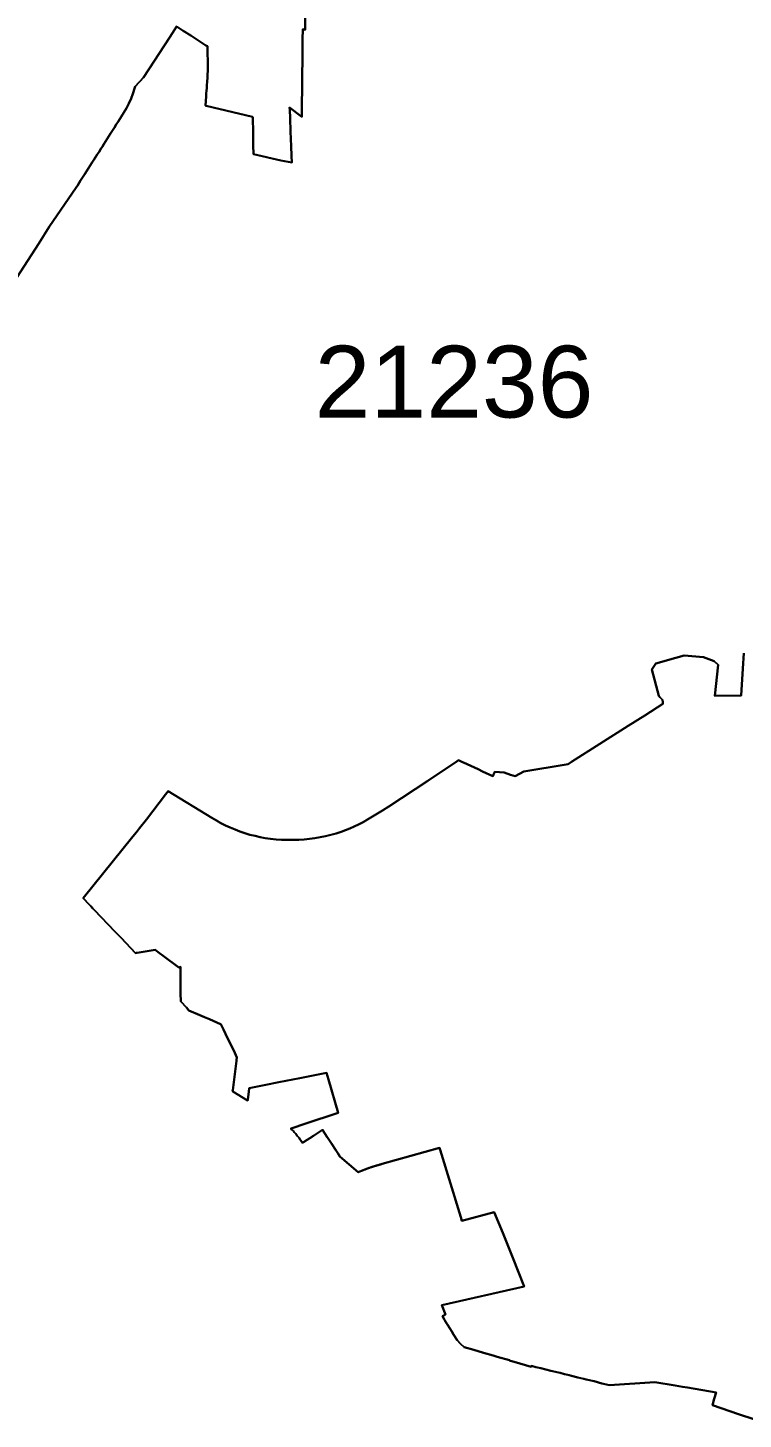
# Model space of a CAD drawing. Header units: inches. Extents: x 1341578 to 1502124, y 557203 to 748561.
# Drawn here: x 1451607 to 1456923, y 619366 to 629703 of the extents above; entities that cross this region are included whole.
import ezdxf
from ezdxf.enums import TextEntityAlignment as Align

# ---------------------------------------------------------------- set-up
doc = ezdxf.new("R2010")
doc.units = ezdxf.units.IN
doc.header["$MEASUREMENT"] = 0
doc.layers.add('Zipcode', color=7, linetype='Continuous')
doc.layers.add('ZipcodeAnno', color=7, linetype='Continuous')
doc.styles.add('Arial', font='arial.ttf')

msp = doc.modelspace()

# ---------------------------------------------------------------- linework, layer by layer
at = {"layer": 'Zipcode'}
for points in [[(1453666, 629918), (1453667, 629689), (1453650, 629693), (1453649, 629617), (1453648, 629515), (1453647, 629450), (1453647, 629433), (1453646, 629385), (1453646, 629320), (1453645, 629255), (1453645, 629245), (1453644, 629143), (1453643, 629066), (1453643, 629043), (1453552, 629111), (1453553, 629093), (1453555, 629033), (1453559, 628933), (1453564, 628823), (1453567, 628751), (1453569, 628702), (1453487, 628717), (1453283, 628764), (1453282, 628832), (1453281, 628858), (1453281, 628894), (1453280, 628942), (1453279, 629017), (1453278, 629040), (1453276, 629041), (1452932, 629124), (1452927, 629125), (1452931, 629193), (1452933, 629215), (1452934, 629236), (1452936, 629258), (1452938, 629280), (1452939, 629299), (1452940, 629305), (1452941, 629331), (1452943, 629358), (1452944, 629382), (1452945, 629406), (1452945, 629427), (1452945, 629449), (1452944, 629473), (1452943, 629497), (1452942, 629519), (1452941, 629539), (1452941, 629566), (1452930, 629572), (1452877, 629607), (1452817, 629646), (1452762, 629682), (1452717, 629711)], [(1452717, 629711), (1452762, 629682), (1452817, 629646), (1452877, 629607), (1452930, 629572), (1452941, 629566), (1452941, 629539), (1452942, 629519), (1452943, 629497), (1452944, 629473), (1452945, 629449), (1452945, 629427), (1452945, 629406), (1452944, 629382), (1452943, 629358), (1452941, 629331), (1452940, 629305), (1452939, 629299), (1452938, 629280), (1452936, 629258), (1452934, 629236), (1452933, 629215), (1452931, 629193), (1452927, 629125), (1452932, 629124), (1453276, 629041), (1453278, 629040), (1453279, 629017), (1453280, 628942), (1453281, 628894), (1453281, 628858), (1453282, 628832), (1453283, 628764), (1453487, 628717), (1453569, 628702), (1453567, 628751), (1453564, 628823), (1453559, 628933), (1453555, 629033), (1453553, 629093), (1453552, 629111), (1453643, 629043), (1453643, 629066), (1453644, 629143), (1453645, 629245), (1453645, 629255), (1453646, 629320), (1453646, 629385), (1453647, 629433), (1453647, 629450), (1453648, 629515), (1453649, 629617), (1453650, 629693), (1453667, 629689), (1453666, 629918)], [(1452713, 629716), (1452661, 629635), (1452465, 629333), (1452404, 629268), (1452402, 629259), (1452388, 629213), (1452374, 629178), (1452358, 629141), (1452340, 629106), (1452321, 629073), (1452301, 629042), (1452280, 629010), (1452264, 628985), (1452250, 628962), (1452235, 628940), (1452221, 628918), (1452209, 628898), (1452196, 628878), (1452184, 628858), (1452172, 628840), (1452161, 628822), (1452149, 628803), (1452136, 628783), (1452123, 628763), (1452110, 628743), (1452096, 628722), (1452082, 628701), (1452069, 628680), (1452058, 628661), (1452027, 628613), (1451999, 628568), (1451979, 628535), (1451967, 628518), (1451765, 628224), (1451689, 628101), (1451525, 627847)], [(1451525, 627847), (1451689, 628101), (1451765, 628224), (1451967, 628518), (1451979, 628535), (1451999, 628568), (1452027, 628613), (1452058, 628661), (1452069, 628680), (1452082, 628701), (1452096, 628722), (1452110, 628743), (1452123, 628763), (1452136, 628783), (1452149, 628803), (1452161, 628822), (1452172, 628840), (1452184, 628858), (1452196, 628878), (1452209, 628898), (1452221, 628918), (1452235, 628940), (1452250, 628962), (1452264, 628985), (1452280, 629010), (1452301, 629042), (1452321, 629073), (1452340, 629106), (1452358, 629141), (1452374, 629178), (1452388, 629213), (1452402, 629259), (1452404, 629268), (1452465, 629333), (1452661, 629635), (1452713, 629716)], [(1456927, 625056), (1456920, 624944), (1456908, 624742), (1456904, 624742), (1456712, 624741), (1456736, 624971), (1456707, 624997), (1456627, 625027), (1456485, 625040), (1456423, 625022), (1456274, 624980), (1456245, 624936), (1456296, 624740), (1456304, 624729), (1456322, 624710), (1456325, 624693), (1456325, 624681), (1456191, 624595), (1456069, 624518), (1455647, 624249), (1455621, 624232), (1455619, 624232), (1455606, 624229), (1455293, 624177), (1455228, 624142), (1455194, 624154), (1455146, 624170), (1455078, 624176), (1455073, 624165), (1455068, 624155), (1455063, 624143), (1454986, 624178), (1454953, 624194), (1454871, 624232), (1454845, 624244), (1454836, 624248), (1454807, 624261), (1454796, 624254), (1454578, 624109), (1454289, 623917), (1454243, 623889), (1454132, 623821), (1454099, 623802), (1454065, 623785), (1454065, 623785), (1454031, 623768), (1453999, 623755), (1453967, 623742), (1453967, 623742), (1453935, 623730), (1453897, 623718), (1453858, 623707), (1453858, 623707), (1453819, 623697), (1453819, 623697), (1453780, 623689), (1453740, 623682), (1453700, 623677), (1453700, 623677), (1453660, 623673), (1453660, 623673), (1453620, 623670), (1453620, 623670), (1453580, 623669), (1453540, 623669), (1453515, 623670), (1453515, 623670), (1453491, 623671), (1453451, 623673), (1453411, 623677), (1453371, 623683), (1453333, 623690), (1453295, 623699), (1453257, 623708), (1453257, 623708), (1453220, 623719), (1453220, 623719), (1453183, 623732), (1453183, 623732), (1453147, 623746), (1453147, 623746), (1453111, 623761), (1453111, 623761), (1453076, 623777), (1453076, 623777), (1453041, 623795), (1453008, 623814), (1453008, 623814), (1452974, 623834), (1452650, 624031), (1452630, 624006), (1452488, 623822), (1452437, 623758), (1452413, 623727), (1452388, 623696), (1452018, 623237), (1452062, 623190), (1452074, 623178), (1452090, 623161), (1452103, 623147), (1452254, 622990), (1452281, 622963), (1452300, 622942), (1452407, 622829), (1452413, 622830), (1452419, 622831), (1452552, 622852), (1452586, 622827), (1452586, 622827), (1452612, 622808), (1452728, 622722), (1452740, 622727), (1452741, 622674), (1452742, 622531), (1452743, 622468), (1452785, 622424), (1452804, 622403), (1452885, 622368), (1452920, 622353), (1452956, 622337), (1453039, 622300), (1453041, 622300), (1453060, 622260), (1453091, 622197), (1453137, 622104), (1453161, 622054), (1453158, 622035), (1453157, 622028), (1453129, 621811), (1453128, 621802), (1453131, 621800), (1453240, 621733), (1453241, 621742), (1453248, 621797), (1453252, 621826), (1453375, 621850), (1453472, 621869), (1453628, 621899), (1453826, 621938), (1453833, 621913), (1453840, 621889), (1453912, 621643), (1453665, 621560), (1453572, 621528), (1453561, 621525), (1453566, 621519), (1453573, 621513), (1453580, 621506), (1453586, 621499), (1453592, 621493), (1453598, 621486), (1453604, 621479), (1453609, 621472), (1453615, 621464), (1453622, 621456), (1453628, 621446), (1453635, 621437), (1453641, 621428), (1453647, 621419), (1453648, 621418), (1453656, 621423), (1453729, 621471), (1453797, 621516), (1453832, 621462), (1453834, 621459), (1453863, 621413), (1453895, 621365), (1453910, 621341), (1453926, 621318), (1453995, 621258), (1454062, 621201), (1454063, 621201), (1454064, 621202), (1454065, 621202), (1454067, 621203), (1454069, 621204), (1454071, 621205), (1454072, 621205), (1454074, 621206), (1454075, 621207), (1454077, 621207), (1454079, 621208), (1454081, 621209), (1454082, 621209), (1454084, 621210), (1454086, 621211), (1454087, 621211), (1454089, 621212), (1454090, 621213), (1454092, 621213), (1454093, 621214), (1454095, 621214), (1454097, 621215), (1454098, 621216), (1454100, 621216), (1454101, 621217), (1454103, 621218), (1454105, 621218), (1454106, 621219), (1454107, 621219), (1454109, 621220), (1454111, 621221), (1454112, 621221), (1454113, 621222), (1454115, 621222), (1454117, 621223), (1454119, 621224), (1454121, 621224), (1454122, 621225), (1454124, 621225), (1454125, 621226), (1454126, 621226), (1454128, 621227), (1454130, 621228), (1454132, 621228), (1454134, 621229), (1454136, 621230), (1454137, 621230), (1454139, 621231), (1454140, 621231), (1454141, 621232), (1454143, 621232), (1454145, 621233), (1454146, 621233), (1454148, 621234), (1454150, 621235), (1454152, 621235), (1454153, 621236), (1454154, 621236), (1454156, 621237), (1454157, 621237), (1454159, 621238), (1454161, 621238), (1454163, 621239), (1454164, 621240), (1454166, 621240), (1454167, 621241), (1454169, 621241), (1454170, 621241), (1454171, 621242), (1454173, 621242), (1454174, 621243), (1454176, 621243), (1454177, 621244), (1454179, 621244), (1454180, 621245), (1454182, 621245), (1454183, 621246), (1454185, 621246), (1454187, 621247), (1454189, 621247), (1454190, 621248), (1454191, 621248), (1454193, 621249), (1454195, 621249), (1454196, 621250), (1454198, 621250), (1454199, 621250), (1454200, 621251), (1454202, 621251), (1454204, 621252), (1454205, 621252), (1454207, 621253), (1454208, 621253), (1454210, 621254), (1454212, 621254), (1454214, 621255), (1454215, 621255), (1454217, 621256), (1454219, 621256), (1454221, 621257), (1454223, 621257), (1454225, 621258), (1454226, 621258), (1454228, 621259), (1454230, 621259), (1454231, 621260), (1454233, 621260), (1454235, 621261), (1454237, 621261), (1454239, 621262), (1454666, 621382), (1454670, 621368), (1454825, 620867), (1454833, 620840), (1455072, 620903), (1455137, 620751), (1455212, 620564), (1455296, 620352), (1454683, 620212), (1454710, 620144), (1454703, 620140), (1454699, 620137), (1454698, 620137), (1454687, 620130), (1454701, 620108), (1454705, 620102), (1454706, 620099), (1454718, 620080), (1454724, 620071), (1454745, 620037), (1454758, 620016), (1454771, 619995), (1454797, 619952), (1454823, 619926), (1454849, 619901), (1454920, 619880), (1454992, 619859), (1455064, 619838), (1455094, 619830), (1455187, 619803), (1455186, 619801), (1455263, 619779), (1455347, 619754), (1455349, 619761), (1455381, 619753), (1455419, 619744), (1455492, 619726), (1455551, 619712), (1455562, 619709), (1455594, 619701), (1455597, 619700), (1455630, 619692), (1455647, 619688), (1455694, 619676), (1455738, 619665), (1455755, 619661), (1455814, 619647), (1455873, 619632), (1455928, 619619), (1456265, 619640), (1456418, 619615), (1456471, 619606), (1456510, 619600), (1456722, 619565), (1456708, 619518), (1456694, 619470), (1456888, 619404), (1457002, 619366)], [(1457002, 619366), (1456888, 619404), (1456694, 619470), (1456708, 619518), (1456722, 619565), (1456510, 619600), (1456471, 619606), (1456418, 619615), (1456265, 619640), (1455928, 619619), (1455873, 619632), (1455814, 619647), (1455755, 619661), (1455738, 619665), (1455694, 619676), (1455647, 619688), (1455630, 619692), (1455597, 619700), (1455594, 619701), (1455562, 619709), (1455551, 619712), (1455492, 619726), (1455419, 619744), (1455381, 619753), (1455349, 619761), (1455347, 619754), (1455263, 619779), (1455186, 619801), (1455187, 619803), (1455094, 619830), (1455064, 619838), (1454992, 619859), (1454920, 619880), (1454849, 619901), (1454823, 619926), (1454797, 619952), (1454771, 619995), (1454758, 620016), (1454745, 620037), (1454724, 620071), (1454718, 620080), (1454706, 620099), (1454705, 620102), (1454701, 620108), (1454687, 620130), (1454698, 620137), (1454699, 620137), (1454703, 620140), (1454710, 620144), (1454683, 620212), (1455296, 620352), (1455212, 620564), (1455137, 620751), (1455072, 620903), (1454833, 620840), (1454825, 620867), (1454670, 621368), (1454666, 621382), (1454239, 621262), (1454237, 621261), (1454235, 621261), (1454233, 621260), (1454231, 621260), (1454230, 621259), (1454228, 621259), (1454226, 621258), (1454225, 621258), (1454223, 621257), (1454221, 621257), (1454219, 621256), (1454217, 621256), (1454215, 621255), (1454214, 621255), (1454212, 621254), (1454210, 621254), (1454208, 621253), (1454207, 621253), (1454205, 621252), (1454204, 621252), (1454202, 621251), (1454200, 621251), (1454199, 621250), (1454198, 621250), (1454196, 621250), (1454195, 621249), (1454193, 621249), (1454191, 621248), (1454190, 621248), (1454189, 621247), (1454187, 621247), (1454185, 621246), (1454183, 621246), (1454182, 621245), (1454180, 621245), (1454179, 621244), (1454177, 621244), (1454176, 621243), (1454174, 621243), (1454173, 621242), (1454171, 621242), (1454170, 621241), (1454169, 621241), (1454167, 621241), (1454166, 621240), (1454164, 621240), (1454163, 621239), (1454161, 621238), (1454159, 621238), (1454157, 621237), (1454156, 621237), (1454154, 621236), (1454153, 621236), (1454152, 621235), (1454150, 621235), (1454148, 621234), (1454146, 621233), (1454145, 621233), (1454143, 621232), (1454141, 621232), (1454140, 621231), (1454139, 621231), (1454137, 621230), (1454136, 621230), (1454134, 621229), (1454132, 621228), (1454130, 621228), (1454128, 621227), (1454126, 621226), (1454125, 621226), (1454124, 621225), (1454122, 621225), (1454121, 621224), (1454119, 621224), (1454117, 621223), (1454115, 621222), (1454113, 621222), (1454112, 621221), (1454111, 621221), (1454109, 621220), (1454107, 621219), (1454106, 621219), (1454105, 621218), (1454103, 621218), (1454101, 621217), (1454100, 621216), (1454098, 621216), (1454097, 621215), (1454095, 621214), (1454093, 621214), (1454092, 621213), (1454090, 621213), (1454089, 621212), (1454087, 621211), (1454086, 621211), (1454084, 621210), (1454082, 621209), (1454081, 621209), (1454079, 621208), (1454077, 621207), (1454075, 621207), (1454074, 621206), (1454072, 621205), (1454071, 621205), (1454069, 621204), (1454067, 621203), (1454065, 621202), (1454064, 621202), (1454063, 621201), (1454062, 621201), (1453995, 621258), (1453926, 621318), (1453910, 621341), (1453895, 621365), (1453863, 621413), (1453834, 621459), (1453832, 621462), (1453797, 621516), (1453729, 621471), (1453656, 621423), (1453648, 621418), (1453647, 621419), (1453641, 621428), (1453635, 621437), (1453628, 621446), (1453622, 621456), (1453615, 621464), (1453609, 621472), (1453604, 621479), (1453598, 621486), (1453592, 621493), (1453586, 621499), (1453580, 621506), (1453573, 621513), (1453566, 621519), (1453561, 621525), (1453572, 621528), (1453665, 621560), (1453912, 621643), (1453840, 621889), (1453833, 621913), (1453826, 621938), (1453628, 621899), (1453472, 621869), (1453375, 621850), (1453252, 621826), (1453248, 621797), (1453241, 621742), (1453240, 621733), (1453131, 621800), (1453128, 621802), (1453129, 621811), (1453157, 622028), (1453158, 622035), (1453161, 622054), (1453137, 622104), (1453091, 622197), (1453060, 622260), (1453041, 622300), (1453039, 622300), (1452956, 622337), (1452920, 622353), (1452885, 622368), (1452804, 622403), (1452785, 622424), (1452743, 622468), (1452742, 622531), (1452741, 622674), (1452740, 622727), (1452728, 622722), (1452612, 622808), (1452586, 622827), (1452586, 622827), (1452552, 622852), (1452419, 622831), (1452413, 622830), (1452407, 622829), (1452300, 622942), (1452281, 622963), (1452254, 622990), (1452103, 623147), (1452090, 623161), (1452074, 623178), (1452062, 623190), (1452018, 623237), (1452388, 623696), (1452413, 623727), (1452437, 623758), (1452488, 623822), (1452630, 624006), (1452650, 624031), (1452974, 623834), (1453008, 623814), (1453008, 623814), (1453041, 623795), (1453076, 623777), (1453076, 623777), (1453111, 623761), (1453111, 623761), (1453147, 623746), (1453147, 623746), (1453183, 623732), (1453183, 623732), (1453220, 623719), (1453220, 623719), (1453257, 623708), (1453257, 623708), (1453295, 623699), (1453333, 623690), (1453371, 623683), (1453411, 623677), (1453451, 623673), (1453491, 623671), (1453515, 623670), (1453515, 623670), (1453540, 623669), (1453580, 623669), (1453620, 623670), (1453620, 623670), (1453660, 623673), (1453660, 623673), (1453700, 623677), (1453700, 623677), (1453740, 623682), (1453780, 623689), (1453819, 623697), (1453819, 623697), (1453858, 623707), (1453858, 623707), (1453897, 623718), (1453935, 623730), (1453967, 623742), (1453967, 623742), (1453999, 623755), (1454031, 623768), (1454065, 623785), (1454065, 623785), (1454099, 623802), (1454132, 623821), (1454243, 623889), (1454289, 623917), (1454578, 624109), (1454796, 624254), (1454807, 624261), (1454836, 624248), (1454845, 624244), (1454871, 624232), (1454953, 624194), (1454986, 624178), (1455063, 624143), (1455068, 624155), (1455073, 624165), (1455078, 624176), (1455146, 624170), (1455194, 624154), (1455228, 624142), (1455293, 624177), (1455606, 624229), (1455619, 624232), (1455621, 624232), (1455647, 624249), (1456069, 624518), (1456191, 624595), (1456325, 624681), (1456325, 624693), (1456322, 624710), (1456304, 624729), (1456296, 624740), (1456245, 624936), (1456274, 624980), (1456423, 625022), (1456485, 625040), (1456627, 625027), (1456707, 624997), (1456736, 624971), (1456712, 624741), (1456904, 624742), (1456908, 624742), (1456920, 624944), (1456927, 625056)]]:
    msp.add_lwpolyline(points, dxfattribs=at)

# ---------------------------------------------------------------- texts
at = {"layer": 'ZipcodeAnno', "color": 18, "style": 'Arial'}
msp.add_text('21236', height=533.3, dxfattribs=at).set_placement((1454774, 626648), align=Align.BOTTOM_CENTER)

doc.saveas('drawing.dxf')
